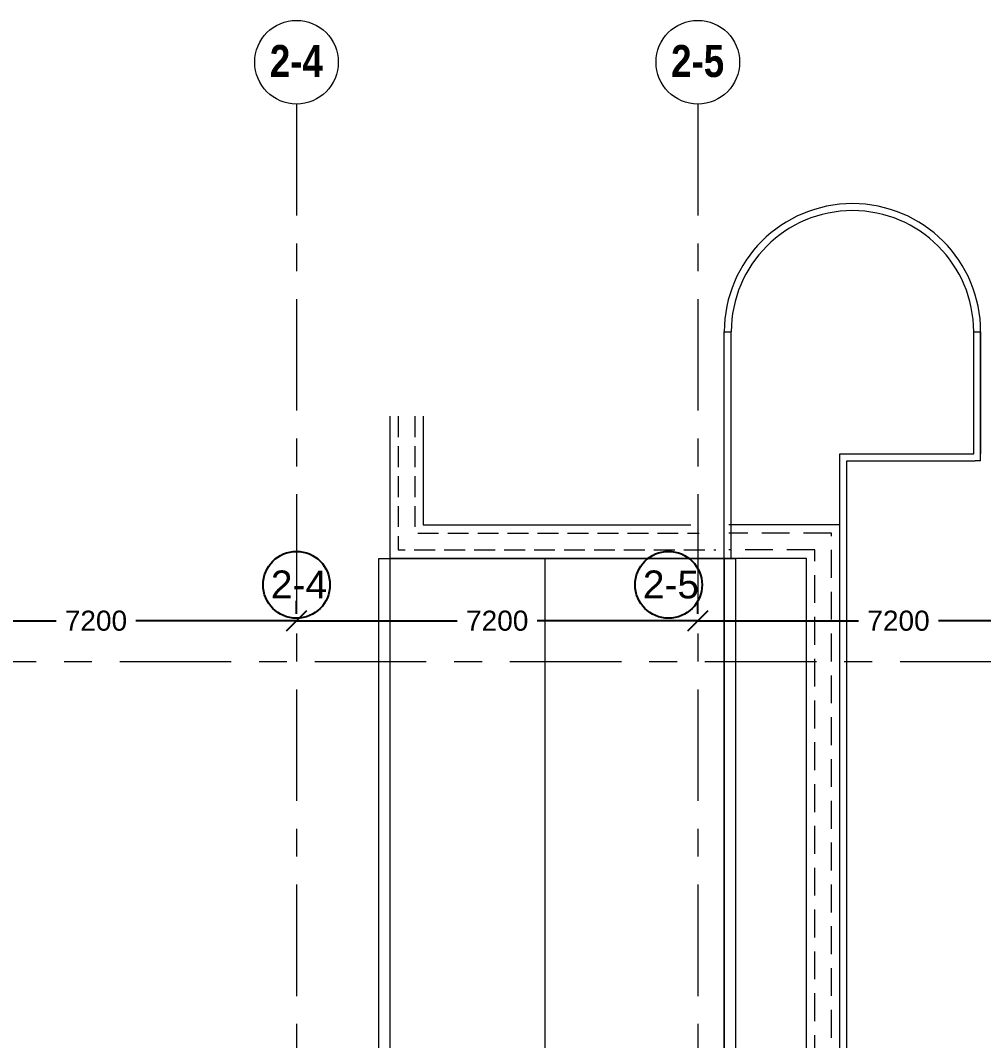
# Model space of a CAD drawing. Header units: millimetres. Extents: x -282761 to 137668, y -273845 to 94451.
# Drawn here: x 98851 to 116133, y -2825 to 15475 of the extents above; entities that cross this region are included whole.
import ezdxf

# ---------------------------------------------------------------- set-up
doc = ezdxf.new("R2010")
doc.units = ezdxf.units.MM
for name, pattern in [('BLK_2 - 1ST__2ND_STOREY_PLAN-archi clean_11 SEPT 2024$0$IDA - Grid Line', [3500, 2000, -500, 500, -500]), ('BLK_2 - 1ST__2ND_STOREY_PLAN-archi clean_11 SEPT 2024$0$IDA - Hidden 065', [537.5, 375, -162.5]), ('BLK_2 - 1ST__2ND_STOREY_PLAN-archi clean_11 SEPT 2024$0$IDA - Hidden 2-1', [750, 500, -250])]:
    doc.linetypes.add(name, pattern=pattern)
doc.layers.get('Defpoints').update_dxf_attribs({"color": 8})
for name, color, linetype, lineweight in [('BLK_2 - 1ST__2ND_STOREY_PLAN-archi clean_11 SEPT 2024$0$0-1', 8, 'Continuous', 5), ('BLK_2 - 1ST__2ND_STOREY_PLAN-archi clean_11 SEPT 2024$0$1599_DB_A_BLK2_HQ_R21-2ND STOREY 20230517--$0$S-_COLN----_E', 8, 'Continuous', 9), ('BLK_2 - 1ST__2ND_STOREY_PLAN-archi clean_11 SEPT 2024$0$_CATCHMENT_DRAIN', 8, 'Continuous', 0), ('BLK_2 - 1ST__2ND_STOREY_PLAN-archi clean_11 SEPT 2024$0$A-_DETA----_E-1', 8, 'Continuous', 9), ('BLK_2 - 1ST__2ND_STOREY_PLAN-archi clean_11 SEPT 2024$0$A-_DETA----_E-2', 8, 'BLK_2 - 1ST__2ND_STOREY_PLAN-archi clean_11 SEPT 2024$0$IDA - Hidden 065', 9), ('BLK_2 - 1ST__2ND_STOREY_PLAN-archi clean_11 SEPT 2024$0$A-_FLOR----_E', 8, 'Continuous', 9), ('BLK_2 - 1ST__2ND_STOREY_PLAN-archi clean_11 SEPT 2024$0$A-_HANR----_E3', 8, 'Continuous', 9), ('BLK_2 - 1ST__2ND_STOREY_PLAN-archi clean_11 SEPT 2024$0$A-_WALL----_E', 8, 'Continuous', 9), ('BLK_2 - 1ST__2ND_STOREY_PLAN-archi clean_11 SEPT 2024$0$A-DETL-____-OTLN-6', 8, 'BLK_2 - 1ST__2ND_STOREY_PLAN-archi clean_11 SEPT 2024$0$IDA - Hidden 2-1', 9), ('BLK_2 - 1ST__2ND_STOREY_PLAN-archi clean_11 SEPT 2024$0$S-_ANOTGRID_E', 8, 'Continuous', 9), ('BLK_2 - 1ST__2ND_STOREY_PLAN-archi clean_11 SEPT 2024$0$S-_ANOTGRID_E-1', 8, 'BLK_2 - 1ST__2ND_STOREY_PLAN-archi clean_11 SEPT 2024$0$IDA - Grid Line', 9)]:
    doc.layers.add(name, color=color, linetype=linetype, lineweight=lineweight)
doc.layers.add('DIM', color=8, linetype='Continuous')
doc.styles.add('BLK_2 - 1ST__2ND_STOREY_PLAN-archi clean_11 SEPT 2024$0$Arial Narrow_B', font='ARIALNB.TTF', dxfattribs={"height": 575})
doc.styles.get("Standard").update_dxf_attribs({"font": 'arial.ttf'})
doc.dimstyles.new('DIM 200', dxfattribs={"dimscale": 2000, "dimtxt": 0.18, "dimasz": 0.18, "dimexe": 0.18, "dimexo": 0.0625, "dimgap": 0.09, "dimtad": 0, "dimtih": 1, "dimtoh": 1, "dimdec": 0, "dimzin": 0, "dimdsep": 46, "dimtxsty": 'Standard', "dimblk": 'OBLIQUE', "dimcen": 0.09, "dimadec": 0, "dimazin": 0, "dimtfac": 1, "dimtdec": 0, "dimtofl": 0, "dimtmove": 0, "dimatfit": 3, "dimfxl": 1, "dimtolj": 1, "dimtzin": 0, "dimarcsym": 0})

# ---------------------------------------------------------------- blocks, each defined once
blk = doc.blocks.new('_Oblique')
at = {"color": 0, "linetype": 'ByBlock', "lineweight": -2}
blk.add_line((-0.5, -0.5), (0.5, 0.5), dxfattribs=at)
blk = doc.blocks.new('*D115')
at = {"layer": 'Defpoints', "color": 0, "transparency": 16777216}
for p in [(96606, 4705), (103806, 4705), (103806, 4705)]:
    blk.add_point(p, dxfattribs=at)
at = {"layer": 'DIM', "color": 0, "lineweight": -2, "transparency": 16777216}
for p, q in [((96606, 4830), (96606, 5065)), ((103806, 4830), (103806, 5065)), ((96606, 4705), (99490, 4705)), ((103806, 4705), (100921, 4705))]:
    blk.add_line(p, q, dxfattribs=at)
at = {"layer": 'DIM', "color": 0, "lineweight": -2, "transparency": 16777216, "xscale": 360, "yscale": 360, "zscale": 360, "rotation": 180}
blk.add_blockref('_Oblique', (96606, 4705), dxfattribs=at)
at = {"layer": 'DIM', "color": 0, "lineweight": -2, "transparency": 16777216, "xscale": 360, "yscale": 360, "zscale": 360}
blk.add_blockref('_Oblique', (103806, 4705), dxfattribs=at)
at = {"layer": 'DIM', "color": 0, "transparency": 16777216, "insert": (100206, 4705), "char_height": 360, "attachment_point": 5}
blk.add_mtext('\\A1;7200', dxfattribs=at)
blk = doc.blocks.new('*D116')
at = {"layer": 'Defpoints', "color": 0, "transparency": 16777216}
for p in [(103806, 4705), (111006, 4705), (111006, 4705)]:
    blk.add_point(p, dxfattribs=at)
at = {"layer": 'DIM', "color": 0, "lineweight": -2, "transparency": 16777216}
for p, q in [((103806, 4830), (103806, 5065)), ((111006, 4830), (111006, 5065)), ((103806, 4705), (106690, 4705)), ((111006, 4705), (108121, 4705))]:
    blk.add_line(p, q, dxfattribs=at)
at = {"layer": 'DIM', "color": 0, "lineweight": -2, "transparency": 16777216, "xscale": 360, "yscale": 360, "zscale": 360, "rotation": 180}
blk.add_blockref('_Oblique', (103806, 4705), dxfattribs=at)
at = {"layer": 'DIM', "color": 0, "lineweight": -2, "transparency": 16777216, "xscale": 360, "yscale": 360, "zscale": 360}
blk.add_blockref('_Oblique', (111006, 4705), dxfattribs=at)
at = {"layer": 'DIM', "color": 0, "transparency": 16777216, "insert": (107406, 4705), "char_height": 360, "attachment_point": 5}
blk.add_mtext('\\A1;7200', dxfattribs=at)
blk = doc.blocks.new('*D117')
at = {"layer": 'Defpoints', "color": 0, "transparency": 16777216}
for p in [(111006, 4705), (118206, 4705), (118206, 4705)]:
    blk.add_point(p, dxfattribs=at)
at = {"layer": 'DIM', "color": 0, "lineweight": -2, "transparency": 16777216}
for p, q in [((111006, 4830), (111006, 5065)), ((118206, 4830), (118206, 5065)), ((111006, 4705), (113890, 4705)), ((118206, 4705), (115321, 4705))]:
    blk.add_line(p, q, dxfattribs=at)
at = {"layer": 'DIM', "color": 0, "lineweight": -2, "transparency": 16777216, "xscale": 360, "yscale": 360, "zscale": 360, "rotation": 180}
blk.add_blockref('_Oblique', (111006, 4705), dxfattribs=at)
at = {"layer": 'DIM', "color": 0, "lineweight": -2, "transparency": 16777216, "xscale": 360, "yscale": 360, "zscale": 360}
blk.add_blockref('_Oblique', (118206, 4705), dxfattribs=at)
at = {"layer": 'DIM', "color": 0, "transparency": 16777216, "insert": (114606, 4705), "char_height": 360, "attachment_point": 5}
blk.add_mtext('\\A1;7200', dxfattribs=at)
blk = doc.blocks.new('BLK_2 - 1ST__2ND_STOREY_PLAN-archi clean_11 SEPT 2024$0$1599_DB_A_BLK2_HQ_R21_rvt-2-BLK 2 2ND STOREY PLAN')
at = {"layer": 'BLK_2 - 1ST__2ND_STOREY_PLAN-archi clean_11 SEPT 2024$0$A-_DETA----_E-1'}
blk.add_line((-112824, -67802), (-112824, -36902), dxfattribs=at)
at = {"layer": 'BLK_2 - 1ST__2ND_STOREY_PLAN-archi clean_11 SEPT 2024$0$A-_FLOR----_E'}
for p, q in [((-110036, -36902), (-115611, -36902)), ((-115611, -36902), (-115611, -67802)), ((-109836, -36902), (-110036, -36902)), ((-109611, -36902), (-109836, -36902))]:
    blk.add_line(p, q, dxfattribs=at)
at = {"layer": 'BLK_2 - 1ST__2ND_STOREY_PLAN-archi clean_11 SEPT 2024$0$A-_WALL----_E'}
for p, q in [((-115811, -36902), (-115611, -36902)), ((-115811, -57177), (-115811, -36902)), ((-115611, -36902), (-115611, -57177)), ((-109611, -36902), (-109411, -36902)), ((-109611, -57008), (-109611, -36902)), ((-109411, -36902), (-109411, -57052))]:
    blk.add_line(p, q, dxfattribs=at)
blk = doc.blocks.new('BLK_2 - 1ST__2ND_STOREY_PLAN-archi clean_11 SEPT 2024$0$Grid - 3_0mm Dia-3628821-BLK 2 2ND STOREY PLAN')
at = {"layer": 'BLK_2 - 1ST__2ND_STOREY_PLAN-archi clean_11 SEPT 2024$0$S-_ANOTGRID_E'}
blk.add_circle((0, 0), 3, dxfattribs=at)
blk = doc.blocks.new('BLK_2 - 1ST__2ND_STOREY_PLAN-archi clean_11 SEPT 2024')
at = {"layer": 'BLK_2 - 1ST__2ND_STOREY_PLAN-archi clean_11 SEPT 2024$0$1599_DB_A_BLK2_HQ_R21-2ND STOREY 20230517--$0$S-_COLN----_E'}
for p, q in [((-26027, -57177), (-26027, -36902)), ((-25827, -36902), (-25827, -57177)), ((-19827, -36902), (-25827, -36902)), ((-23039, -67802), (-23039, -36902)), ((-19827, -57008), (-19827, -36902)), ((-19827, -36902), (-19627, -36902)), ((-19627, -36902), (-19627, -57052))]:
    blk.add_line(p, q, dxfattribs=at)
at = {"layer": 'BLK_2 - 1ST__2ND_STOREY_PLAN-archi clean_11 SEPT 2024$0$_CATCHMENT_DRAIN'}
for points in [[(-17754, -57652), (-17754, -36302), (-19744, -36302)], [(-18354, -57052), (-18354, -57052), (-18354, -36902), (-19744, -36902)]]:
    blk.add_lwpolyline(points, dxfattribs=at)
at = {"layer": 'BLK_2 - 1ST__2ND_STOREY_PLAN-archi clean_11 SEPT 2024$0$A-_DETA----_E-1', "flags": 128}
for points in [[(-25827, -34352), (-25827, -36902), (-19827, -36902)], [(-25227, -34352), (-25227, -36302), (-20427, -36302)]]:
    blk.add_lwpolyline(points, dxfattribs=at)
at = {"layer": 'BLK_2 - 1ST__2ND_STOREY_PLAN-archi clean_11 SEPT 2024$0$A-_DETA----_E-2', "flags": 128}
for points in [[(-25677, -34352), (-25677, -36752), (-19977, -36752)], [(-25377, -34352), (-25377, -36452), (-20277, -36452)]]:
    blk.add_lwpolyline(points, dxfattribs=at)
at = {"layer": 'BLK_2 - 1ST__2ND_STOREY_PLAN-archi clean_11 SEPT 2024$0$A-_FLOR----_E'}
for p, q in [((-19827, -36902), (-19827, -32840)), ((-15227, -32840), (-15227, -35027)), ((-25827, -36902), (-19827, -36902))]:
    blk.add_line(p, q, dxfattribs=at)
blk.add_arc((-17527, -32840), 2300, 360, 180, dxfattribs=at)
at = {"layer": 'BLK_2 - 1ST__2ND_STOREY_PLAN-archi clean_11 SEPT 2024$0$A-_HANR----_E3'}
for p, q in [((-19827, -32840), (-19702, -32840)), ((-19827, -32840), (-19702, -32840)), ((-19827, -36902), (-19827, -32840)), ((-19702, -36902), (-19702, -32840)), ((-15352, -35027), (-15352, -32840)), ((-15352, -32840), (-15227, -32840)), ((-15352, -32840), (-15227, -32840)), ((-15352, -35027), (-15352, -32840)), ((-15227, -35152), (-15227, -32840)), ((-15227, -35152), (-15227, -32840)), ((-17752, -35027), (-15352, -35027)), ((-17752, -57827), (-17752, -35027)), ((-17752, -35027), (-15352, -35027)), ((-17752, -57827), (-17752, -35027)), ((-17627, -35152), (-15327, -35152)), ((-17627, -57952), (-17627, -35152)), ((-17627, -35152), (-15327, -35152)), ((-17627, -57952), (-17627, -35152)), ((-15227, -35152), (-15327, -35152)), ((-15227, -35152), (-15327, -35152)), ((-19727, -36902), (-19827, -36902))]:
    blk.add_line(p, q, dxfattribs=at)
for radius in [2300, 2175]:
    blk.add_arc((-17527, -32840), radius, 0, 180, dxfattribs=at)
at = {"layer": 'BLK_2 - 1ST__2ND_STOREY_PLAN-archi clean_11 SEPT 2024$0$A-DETL-____-OTLN-6'}
for points in [[(-17904, -57502), (-17904, -57502), (-17904, -36452), (-19744, -36452)], [(-18204, -57202), (-18204, -57202), (-18204, -36752), (-19744, -36752)]]:
    blk.add_lwpolyline(points, dxfattribs=at)
at = {"layer": 'BLK_2 - 1ST__2ND_STOREY_PLAN-archi clean_11 SEPT 2024$0$S-_ANOTGRID_E-1'}
for p, q in [((-27502, -28753), (-27502, -122559)), ((-20302, -28753), (-20302, -122559)), ((-51674, -38752), (4861, -38752)), ((-51674, -38752), (4861, -38752))]:
    blk.add_line(p, q, dxfattribs=at)
at = {"layer": 'BLK_2 - 1ST__2ND_STOREY_PLAN-archi clean_11 SEPT 2024$0$0-1'}
blk.add_blockref('BLK_2 - 1ST__2ND_STOREY_PLAN-archi clean_11 SEPT 2024$0$1599_DB_A_BLK2_HQ_R21_rvt-2-BLK 2 2ND STOREY PLAN', (89785, 0), dxfattribs=at)
at = {"layer": 'BLK_2 - 1ST__2ND_STOREY_PLAN-archi clean_11 SEPT 2024$0$S-_ANOTGRID_E', "xscale": 249.9999999999999, "yscale": 249.9999999999999, "zscale": 249.9999999999999, "rotation": 180}
for p in [(-27502, -28003), (-20302, -28003)]:
    blk.add_blockref('BLK_2 - 1ST__2ND_STOREY_PLAN-archi clean_11 SEPT 2024$0$Grid - 3_0mm Dia-3628821-BLK 2 2ND STOREY PLAN', p, dxfattribs=at)
at = {"layer": 'BLK_2 - 1ST__2ND_STOREY_PLAN-archi clean_11 SEPT 2024$0$S-_ANOTGRID_E', "char_height": 575, "width": 1142.4, "attachment_point": 1, "style": 'BLK_2 - 1ST__2ND_STOREY_PLAN-archi clean_11 SEPT 2024$0$Arial Narrow_B'}
for s, insert in [('2-4', (-27981, -27694)), ('2-5', (-20781, -27694))]:
    blk.add_mtext(s, dxfattribs=dict(at, insert=insert))

msp = doc.modelspace()

# ---------------------------------------------------------------- linework, layer by layer
for centre in [(103805.5, 5350.9), (110480.5, 5350.9)]:
    msp.add_circle(centre, 600)

# ---------------------------------------------------------------- block references
at = {"layer": 'BLK_2 - 1ST__2ND_STOREY_PLAN-archi clean_11 SEPT 2024$0$_CATCHMENT_DRAIN'}
msp.add_blockref('BLK_2 - 1ST__2ND_STOREY_PLAN-archi clean_11 SEPT 2024', (131307.1, 42727.7), dxfattribs=at)

# ---------------------------------------------------------------- texts
for s, p in [('2-4', (103343.9, 5107.4)), ('2-5', (110018.9, 5107.4))]:
    msp.add_text(s, height=500).set_placement(p)

# ---------------------------------------------------------------- dimensions: what is measured, and where the dimension line sits
at = {"layer": 'DIM'}
for base, p1, p2, picture, middle in [((103805.5, 4705.3), (96605.5, 4705.3), (103805.5, 4705.3), '*D115', (100205.5, 4705.3)), ((111005.5, 4705.3), (103805.5, 4705.3), (111005.5, 4705.3), '*D116', (107405.5, 4705.3)), ((118205.5, 4705.3), (111005.5, 4705.3), (118205.5, 4705.3), '*D117', (114605.5, 4705.3))]:
    dim = msp.add_linear_dim(base=base, p1=p1, p2=p2, dimstyle='DIM 200', override={"dimtmove": 1}, dxfattribs=at)
    dim.commit()
    dim.dimension.update_dxf_attribs({"geometry": picture, "text_midpoint": middle})

doc.saveas('drawing.dxf')
